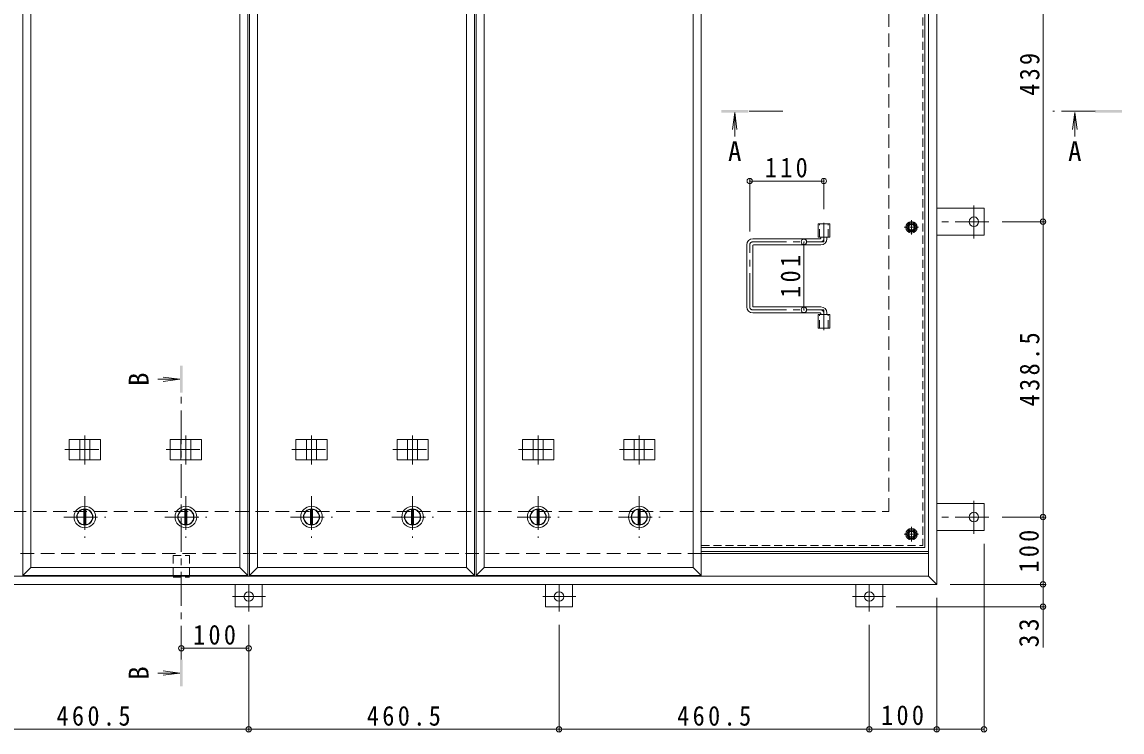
# Model space of a CAD drawing. Units: millimetres at full size, sheet at 1:10. Extents: x -2686 to 2781, y -1962 to 1908.
# Drawn here: x -1698 to -65, y -496 to 558 of the extents above; entities that cross this region are included whole.
import ezdxf
from ezdxf.enums import TextEntityAlignment as Align

# ---------------------------------------------------------------- set-up
doc = ezdxf.new("R2010")
doc.units = ezdxf.units.MM
doc.header["$LTSCALE"] = 10
doc.header["$PDMODE"] = 32
doc.header["$PDSIZE"] = 8
for name, pattern in [('CHAIN1', [8, 5, -1, 1, -1]), ('DASHED1', [1.8, 1.2, -0.6]), ('DASHED2', [3, 2, -1])]:
    doc.linetypes.add(name, pattern=pattern)
for name, color, linetype, lineweight in [('0-1_躯体', 2, 'DASHED2', 9), ('0-2_仕上', 4, 'Continuous', 9), ('0-3_建具', 4, 'Continuous', 9), ('0-5_寸法', 7, 'Continuous', 9), ('0-6_ハッチ', 6, 'Continuous', 9), ('0-7', 5, 'Continuous', 5), ('0-A', 3, 'CHAIN1', 9), ('0-B', 2, 'Continuous', 9), ('0-C', 2, 'Continuous', 9), ('0-E', 3, 'Continuous', 9), ('0-F', 7, 'Continuous', 9)]:
    doc.layers.add(name, color=color, linetype=linetype, lineweight=lineweight)
doc.styles.add('ＭＳ ゴシック', font='')
doc.styles.get('ＭＳ ゴシック').set_extended_font_data('MS Gothic')

msp = doc.modelspace()

# ---------------------------------------------------------------- linework, layer by layer
at = {"layer": '0-1_躯体'}
for p, q in [((-411.35, -169.08), (-411.35, 1130.92)), ((-2311.35, -169.08), (-411.35, -169.08)), ((-689.75, -231.08), (-2370.35, -231.08))]:
    msp.add_line(p, q, dxfattribs=at)
at = {"layer": '0-1_躯体', "linetype": 'Continuous'}
msp.add_line((-352.35, -231.08), (-689.75, -231.08), dxfattribs=at)
at = {"layer": '0-2_仕上'}
for p, q in [((-1696.55, -264.08), (-1696.55, 1225.92)), ((-1362.55, -264.08), (-1362.55, 1225.92)), ((-1360.15, -264.08), (-1360.15, 1225.92)), ((-1026.15, -264.08), (-1026.15, 1225.92)), ((-1023.75, -264.08), (-1023.75, 1225.92)), ((-689.75, -264.08), (-689.75, 1225.92)), ((-1374.55, -252.08), (-1374.55, 1213.92)), ((-1038.15, -252.08), (-1038.15, 1213.92)), ((-701.75, -252.08), (-701.75, 1213.92)), ((-640.04, 423.29), (-643.3, 398.51)), ((-640.04, 423.29), (-640.04, 387.69)), ((-640.04, 423.29), (-636.77, 398.51)), ((-135.4, 423.29), (-138.66, 398.51)), ((-135.4, 423.29), (-132.14, 398.51)), ((-135.4, 423.29), (-135.4, 387.69)), ((-1463.35, 27.46), (-1496.12, 27.46)), ((-1463.35, 27.46), (-1488.13, 30.73)), ((-1463.35, 27.46), (-1488.13, 24.2)), ((-1463.35, -408.73), (-1488.13, -405.47)), ((-1463.35, -408.73), (-1496.12, -408.73)), ((-1463.35, -408.73), (-1488.13, -411.99))]:
    msp.add_line(p, q, dxfattribs=at)
at = {"layer": '0-2_仕上', "linetype": 'CHAIN1'}
for p, q in [((-568.52, 425.29), (-620.04, 425.29)), ((-105.4, 425.29), (-167.89, 425.29)), ((-1461.35, -388.73), (-1461.35, 7.46))]:
    msp.add_line(p, q, dxfattribs=at)
at = {"layer": '0-2_仕上', "color": 3}
for p, q in [((-516.5, 238.42), (-516.5, 258.42)), ((-516.5, 258.42), (-499.2, 258.42)), ((-499.2, 238.42), (-499.2, 258.42)), ((-516.5, 238.42), (-499.2, 238.42)), ((-516.5, 103.42), (-516.5, 123.42)), ((-516.5, 123.42), (-499.2, 123.42)), ((-499.2, 103.42), (-499.2, 123.42)), ((-516.5, 103.42), (-499.2, 103.42))]:
    msp.add_line(p, q, dxfattribs=at)
at = {"layer": '0-2_仕上', "color": 3, "linetype": 'DASHED1'}
for p, q in [((-514.2, 238.42), (-514.2, 258.42)), ((-501.5, 238.42), (-501.5, 258.42)), ((-514.2, 103.42), (-514.2, 123.42)), ((-501.5, 103.42), (-501.5, 123.42))]:
    msp.add_line(p, q, dxfattribs=at)
at = {"layer": '0-2_仕上'}
for points in [[(-1684.55, -252.08), (-1684.55, 1213.92), (-1696.55, 1225.92)], [(-1348.15, -252.08), (-1348.15, 1213.92), (-1360.15, 1225.92)], [(-1011.75, -252.08), (-1011.75, 1213.92), (-1023.75, 1225.92)], [(-1684.55, -252.08), (-1696.55, -264.08), (-1362.55, -264.08)], [(-1684.55, -252.08), (-1374.55, -252.08), (-1362.55, -264.08)], [(-1348.15, -252.08), (-1360.15, -264.08), (-1026.15, -264.08)], [(-1348.15, -252.08), (-1038.15, -252.08), (-1026.15, -264.08)], [(-1011.75, -252.08), (-1023.75, -264.08), (-689.75, -264.08)], [(-1011.75, -252.08), (-701.75, -252.08), (-689.75, -264.08)]]:
    msp.add_lwpolyline(points, dxfattribs=at)
for points in [[(-660.04, 423.29), (-660.04, 427.29), (-620.04, 423.29), (-620.04, 427.29)], [(-105.4, 423.29), (-105.4, 427.29), (-65.4, 423.29), (-65.4, 427.29)], [(-1459.35, 47.46), (-1463.35, 47.46), (-1459.35, 7.46), (-1463.35, 7.46)], [(-1463.35, -428.73), (-1459.35, -428.73), (-1463.35, -388.73), (-1459.35, -388.73)]]:
    msp.add_solid(points, dxfattribs=at)
at = {"layer": '0-3_建具', "color": 2}
for p, q in [((-352.35, -265.08), (-352.35, 1226.92)), ((-340.35, -277.08), (-340.35, 1238.92)), ((-352.35, -231.08), (-689.75, -231.08)), ((-340.35, -277.08), (-2382.35, -277.08)), ((-352.35, -265.08), (-2370.35, -265.08)), ((-340.35, -277.08), (-352.35, -265.08))]:
    msp.add_line(p, q, dxfattribs=at)
at = {"layer": '0-3_建具'}
for p, q in [((-1627.64, -92.08), (-1627.64, -62.08)), ((-1627.64, -62.08), (-1581.46, -62.08)), ((-1612.05, -92.08), (-1612.05, -62.08)), ((-1597.05, -92.08), (-1597.05, -62.08)), ((-1581.46, -92.08), (-1581.46, -62.08)), ((-1477.64, -92.08), (-1477.64, -62.08)), ((-1477.64, -62.08), (-1431.46, -62.08)), ((-1462.05, -92.08), (-1462.05, -62.08)), ((-1447.05, -92.08), (-1447.05, -62.08)), ((-1431.46, -92.08), (-1431.46, -62.08)), ((-1291.24, -92.08), (-1291.24, -62.08)), ((-1291.24, -62.08), (-1245.06, -62.08)), ((-1275.65, -92.08), (-1275.65, -62.08)), ((-1260.65, -92.08), (-1260.65, -62.08)), ((-1245.06, -92.08), (-1245.06, -62.08)), ((-1141.24, -92.08), (-1141.24, -62.08)), ((-1141.24, -62.08), (-1095.06, -62.08)), ((-1125.65, -92.08), (-1125.65, -62.08)), ((-1110.65, -92.08), (-1110.65, -62.08)), ((-1095.06, -92.08), (-1095.06, -62.08)), ((-954.84, -92.08), (-954.84, -62.08)), ((-954.84, -62.08), (-908.66, -62.08)), ((-939.25, -92.08), (-939.25, -62.08)), ((-924.25, -92.08), (-924.25, -62.08)), ((-908.66, -92.08), (-908.66, -62.08)), ((-804.84, -92.08), (-804.84, -62.08)), ((-804.84, -62.08), (-758.66, -62.08)), ((-789.25, -92.08), (-789.25, -62.08)), ((-774.25, -92.08), (-774.25, -62.08)), ((-758.66, -92.08), (-758.66, -62.08)), ((-1627.64, -92.08), (-1581.46, -92.08)), ((-1477.64, -92.08), (-1431.46, -92.08)), ((-1291.24, -92.08), (-1245.06, -92.08)), ((-1141.24, -92.08), (-1095.06, -92.08)), ((-954.84, -92.08), (-908.66, -92.08)), ((-804.84, -92.08), (-758.66, -92.08))]:
    msp.add_line(p, q, dxfattribs=at)
at = {"layer": '0-3_建具', "linetype": 'CHAIN1'}
for p, q in [((-1604.55, -99.19), (-1604.55, -55.96)), ((-1454.55, -99.19), (-1454.55, -55.96)), ((-1268.15, -99.19), (-1268.15, -55.96)), ((-1118.15, -99.19), (-1118.15, -55.96)), ((-931.75, -99.19), (-931.75, -55.96)), ((-781.75, -99.19), (-781.75, -55.96)), ((-1633.96, -77.08), (-1575.14, -77.08)), ((-1483.96, -77.08), (-1425.14, -77.08)), ((-1297.56, -77.08), (-1238.74, -77.08)), ((-1147.56, -77.08), (-1088.74, -77.08)), ((-961.16, -77.08), (-902.34, -77.08)), ((-811.16, -77.08), (-752.34, -77.08))]:
    msp.add_line(p, q, dxfattribs=at)
at = {"layer": '0-5_寸法'}
msp.add_line((-182.58, -310.28), (-182.58, -370.62), dxfattribs=at)
at = {"layer": '0-5_寸法', "linetype": 'DASHED1'}
for points in [[(-1473.65, -234.28), (-1449.05, -234.28), (-1449.05, -266.28)], [(-1473.65, -234.28), (-1473.65, -266.28), (-1449.05, -266.28)]]:
    msp.add_lwpolyline(points, dxfattribs=at)
at = {"layer": '0-6_ハッチ', "linetype": 'CHAIN1'}
for p, q in [((-507.85, 259.8), (-507.85, 231.42)), ((-613.34, 231.42), (-507.85, 231.42)), ((-617.85, 134.93), (-617.85, 226.91)), ((-613.34, 130.42), (-507.85, 130.42)), ((-507.85, 100.54), (-507.85, 130.42))]:
    msp.add_line(p, q, dxfattribs=at)
at = {"layer": '0-6_ハッチ'}
for p, q in [((-513.35, 235.92), (-613.35, 235.92)), ((-512.35, 236.92), (-512.35, 238.42)), ((-503.35, 235.92), (-503.35, 238.42)), ((-622.35, 134.92), (-622.35, 226.92)), ((-613.35, 135.92), (-613.35, 225.92)), ((-612.35, 226.92), (-512.35, 226.92)), ((-612.35, 134.92), (-512.35, 134.92)), ((-513.35, 125.92), (-613.35, 125.92)), ((-512.35, 124.92), (-512.35, 123.42)), ((-503.35, 125.92), (-503.35, 123.42)), ((-689.75, -228.08), (-352.35, -228.08)), ((-689.75, -231.08), (-352.35, -231.08))]:
    msp.add_line(p, q, dxfattribs=at)
for centre, radius, start, end in [((-613.35, 226.92), 9, 90, 180), ((-513.35, 236.92), 1, 270, 0), ((-512.35, 235.92), 9, 270, 0), ((-612.35, 225.92), 1, 90, 180), ((-613.35, 134.92), 9, 180, 270), ((-612.35, 135.92), 1, 180, 270), ((-512.35, 125.92), 9, 0, 90), ((-513.35, 124.92), 1, 0, 90)]:
    msp.add_arc(centre, radius, start, end, dxfattribs=at)
at = {"layer": '0-6_ハッチ', "linetype": 'CHAIN1'}
for centre, radius, start, end in [((-613.34, 226.91), 4.51, 90, 180), ((-512.35, 235.92), 4.5, 270.29569, 0), ((-613.34, 134.93), 4.51, 180, 270), ((-512.35, 125.92), 4.5, 0, 89.70431)]:
    msp.add_arc(centre, radius, start, end, dxfattribs=at)
at = {"layer": '0-7'}
for centre, radius in [((-377.85, 253.09), 5), ((-377.85, 253.09), 4.19), ((-377.85, -202.58), 5), ((-377.85, -202.58), 4.19)]:
    msp.add_circle(centre, radius, dxfattribs=at)
at = {"layer": '0-A', "linetype": 'DASHED1'}
for p in [(-361.05, 654.68), (-689.75, -219.38)]:
    msp.add_line(p, (-361.05, -219.38), dxfattribs=at)
at = {"layer": '0-A', "linetype": 'Continuous'}
for q in [(-357.85, 653.44), (-689.75, -222.58)]:
    msp.add_line((-357.85, -222.58), q, dxfattribs=at)
at = {"layer": '0-A'}
for p, q in [((-377.85, 242.41), (-377.85, 263.77)), ((-367.17, 253.09), (-388.53, 253.09)), ((-377.85, -213.26), (-377.85, -191.9)), ((-367.17, -202.58), (-388.53, -202.58))]:
    msp.add_line(p, q, dxfattribs=at)
at = {"layer": '0-B'}
for p, q in [((-385.35, 253.09), (-381.6, 259.59)), ((-385.35, 253.09), (-381.6, 246.59)), ((-381.6, 259.59), (-374.1, 259.59)), ((-381.6, 246.59), (-374.1, 246.59)), ((-370.35, 253.09), (-374.1, 259.59)), ((-370.35, 253.09), (-374.1, 246.59)), ((-385.35, -202.58), (-381.6, -196.08)), ((-381.6, -196.08), (-374.1, -196.08)), ((-370.35, -202.58), (-374.1, -196.08)), ((-370.35, -202.58), (-374.1, -209.08))]:
    msp.add_line(p, q, dxfattribs=at)
msp.add_lwpolyline([(-385.35, -202.58), (-381.6, -209.08), (-374.1, -209.08)], dxfattribs=at)
for centre, radius in [((-377.85, 253.09), 8.5), ((-377.85, 253.09), 6.5), ((-377.85, -202.58), 8.5), ((-377.85, -202.58), 6.5)]:
    msp.add_circle(centre, radius, dxfattribs=at)
at = {"layer": '0-C', "linetype": 'CHAIN1'}
for p, q in [((-1604.55, -146.08), (-1604.55, -208.08)), ((-1454.55, -146.08), (-1454.55, -208.08)), ((-1268.15, -146.08), (-1268.15, -208.08)), ((-1118.15, -146.08), (-1118.15, -208.08)), ((-931.75, -146.08), (-931.75, -208.08)), ((-781.75, -146.08), (-781.75, -208.08)), ((-1635.55, -177.08), (-1573.55, -177.08)), ((-1485.55, -177.08), (-1423.55, -177.08)), ((-1299.15, -177.08), (-1237.15, -177.08)), ((-1149.15, -177.08), (-1087.15, -177.08)), ((-962.75, -177.08), (-900.75, -177.08)), ((-812.75, -177.08), (-750.75, -177.08))]:
    msp.add_line(p, q, dxfattribs=at)
at = {"layer": '0-C'}
for p, q in [((-1606.05, -188.48), (-1606.05, -165.67)), ((-1603.05, -188.48), (-1603.05, -165.67)), ((-1456.05, -188.48), (-1456.05, -165.67)), ((-1453.05, -188.48), (-1453.05, -165.67)), ((-1269.65, -188.48), (-1269.65, -165.67)), ((-1266.65, -188.48), (-1266.65, -165.67)), ((-1119.65, -188.48), (-1119.65, -165.67)), ((-1116.65, -188.48), (-1116.65, -165.67)), ((-933.25, -188.48), (-933.25, -165.67)), ((-930.25, -188.48), (-930.25, -165.67)), ((-783.25, -188.48), (-783.25, -165.67)), ((-780.25, -188.48), (-780.25, -165.67))]:
    msp.add_line(p, q, dxfattribs=at)
for centre, radius in [((-1604.55, -177.08), 16), ((-1454.55, -177.08), 16), ((-1268.15, -177.08), 16), ((-1118.15, -177.08), 16), ((-931.75, -177.08), 16), ((-781.75, -177.08), 16), ((-1604.55, -177.08), 12), ((-1604.55, -177.08), 11.5), ((-1454.55, -177.08), 12), ((-1454.55, -177.08), 11.5), ((-1268.15, -177.08), 12), ((-1268.15, -177.08), 11.5), ((-1118.15, -177.08), 12), ((-1118.15, -177.08), 11.5), ((-931.75, -177.08), 12), ((-931.75, -177.08), 11.5), ((-781.75, -177.08), 12), ((-781.75, -177.08), 11.5)]:
    msp.add_circle(centre, radius, dxfattribs=at)
at = {"layer": '0-E'}
for p, q in [((-340.35, 281.42), (-270.15, 281.42)), ((-270.15, 241.42), (-270.15, 281.42)), ((-340.35, 241.42), (-270.15, 241.42)), ((-340.35, -157.08), (-270.15, -157.08)), ((-270.15, -197.08), (-270.15, -157.08)), ((-340.35, -197.08), (-270.15, -197.08)), ((-1381.35, -277.08), (-1381.35, -310.28)), ((-1341.35, -277.08), (-1341.35, -310.28)), ((-920.85, -277.08), (-920.85, -310.28)), ((-880.85, -277.08), (-880.85, -310.28)), ((-460.35, -277.08), (-460.35, -310.28)), ((-420.35, -277.08), (-420.35, -310.28)), ((-1341.35, -310.28), (-1381.35, -310.28)), ((-880.85, -310.28), (-920.85, -310.28)), ((-460.35, -310.28), (-420.35, -310.28))]:
    msp.add_line(p, q, dxfattribs=at)
at = {"layer": '0-E', "linetype": 'CHAIN1'}
for p, q in [((-285.15, 236.58), (-285.15, 285.47)), ((-262.99, 261.42), (-340.35, 261.42)), ((-285.15, -201.92), (-285.15, -153.03)), ((-262.99, -177.08), (-340.35, -177.08)), ((-1361.35, -317.43), (-1361.35, -277.28)), ((-900.85, -317.43), (-900.85, -277.28)), ((-440.35, -317.43), (-440.35, -277.28)), ((-1336.51, -295.28), (-1385.39, -295.28)), ((-876.01, -295.28), (-924.89, -295.28)), ((-465.19, -295.28), (-416.3, -295.28))]:
    msp.add_line(p, q, dxfattribs=at)
at = {"layer": '0-E'}
for centre in [(-285.15, 261.42), (-285.15, -177.08), (-1361.35, -295.28), (-900.85, -295.28), (-440.35, -295.28)]:
    msp.add_circle(centre, 7, dxfattribs=at)
at = {"layer": '0-F'}
for p, q in [((-182.58, 261.42), (-182.58, 700.42)), ((-617.85, 324.75), (-617.85, 246.91)), ((-617.85, 321.75), (-507.85, 321.75)), ((-507.85, 324.75), (-507.85, 279.8)), ((-179.58, 261.42), (-242.99, 261.42)), ((-182.58, -177.08), (-182.58, 261.42)), ((-537.44, 231.42), (-537.44, 130.42)), ((-179.58, -177.08), (-242.99, -177.08)), ((-182.58, -177.08), (-182.58, -277.08)), ((-270.15, -495.32), (-270.15, -217.08)), ((-179.58, -277.08), (-320.35, -277.08)), ((-182.58, -277.08), (-182.58, -310.28)), ((-340.35, -495.32), (-340.35, -297.08)), ((-179.58, -310.28), (-400.35, -310.28)), ((-1361.35, -495.32), (-1361.35, -337.43)), ((-900.85, -495.32), (-900.85, -337.43)), ((-440.35, -495.32), (-440.35, -337.43)), ((-1361.35, -371.96), (-1461.35, -371.96)), ((-1821.85, -492.32), (-1361.35, -492.32)), ((-1361.35, -492.32), (-900.85, -492.32)), ((-900.85, -492.32), (-440.35, -492.32)), ((-440.35, -492.32), (-340.35, -492.32)), ((-340.35, -492.32), (-270.15, -492.32))]:
    msp.add_line(p, q, dxfattribs=at)
for p in [(-617.85, 321.75), (-507.85, 321.75), (-182.58, 261.42), (-537.44, 231.42), (-537.44, 130.42), (-182.58, -177.08), (-182.58, -277.08), (-182.58, -310.28), (-1461.35, -371.96), (-1361.35, -371.96), (-1361.35, -492.32), (-900.85, -492.32), (-440.35, -492.32), (-340.35, -492.32), (-270.15, -492.32)]:
    msp.add_point(p, dxfattribs=at)

# ---------------------------------------------------------------- texts
at = {"layer": '0-5_寸法', "color": 2, "style": 'ＭＳ ゴシック'}
for p in [(-650.04, 342.6), (-145.4, 342.6)]:
    msp.add_text('A', height=29.33, dxfattribs=at).set_placement(p, align=Align.BOTTOM_LEFT)
for p in [(-1501.21, 17.46), (-1501.21, -418.73)]:
    msp.add_text('B', height=29.33, rotation=90, dxfattribs=at).set_placement(p, align=Align.BOTTOM_LEFT)
at = {"layer": '0-F', "color": 2, "char_height": 29.33, "attachment_point": 7, "rotation": 90, "style": 'ＭＳ ゴシック'}
for s, insert in [('\\T1.27;\\W0.9;439', (-187.58, 448.42)), ('\\T1.27;\\W0.9;101', (-542.44, 148.42)), ('\\T1.28;\\W0.9;438.5', (-187.58, -12.83)), ('\\T1.27;\\W0.9;100', (-188.58, -259.58)), ('\\T1.27;\\W0.95;33', (-188.58, -370.62))]:
    msp.add_mtext(s, dxfattribs=dict(at, insert=insert))
at = {"layer": '0-F', "color": 2, "char_height": 29.33, "attachment_point": 7, "style": 'ＭＳ ゴシック'}
for s, insert in [('\\T1.27;\\W0.9;110', (-595.35, 326.75)), ('\\T1.27;\\W0.9;100', (-1443.85, -366.96)), ('\\T1.27;\\W0.9;100', (-422.85, -486.32)), ('\\T1.28;\\W0.9;460.5', (-1646.6, -487.32)), ('\\T1.28;\\W0.9;460.5', (-1186.1, -487.32)), ('\\T1.28;\\W0.9;460.5', (-725.6, -487.32))]:
    msp.add_mtext(s, dxfattribs=dict(at, insert=insert))

doc.saveas('drawing.dxf')
